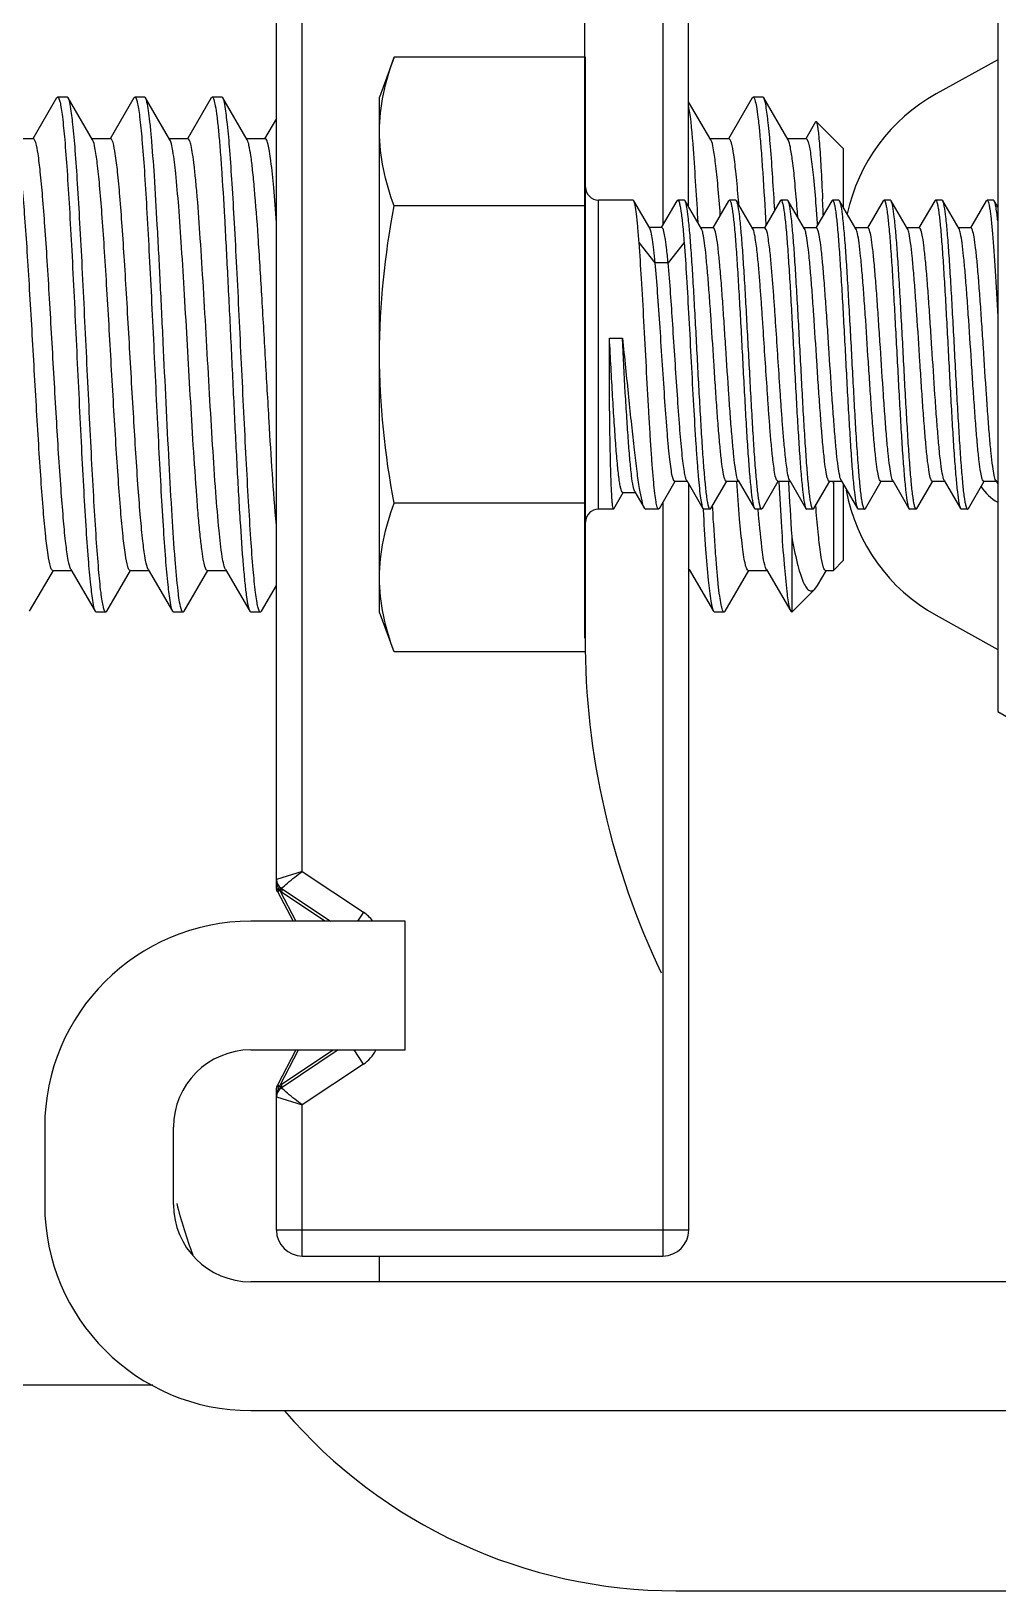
# Model space of a CAD drawing. Extents: x 27938 to 1507990, y 110129 to 923079.
# Drawn here: x 529244.2 to 529411.1, y 358362.8 to 358632.2 of the extents above; entities that cross this region are included whole.
import ezdxf

# ---------------------------------------------------------------- set-up
doc = ezdxf.new("R2010")
doc.units = 0
doc.header["$LTSCALE"] = 1000
doc.header["$MEASUREMENT"] = 0

msp = doc.modelspace()

# ---------------------------------------------------------------- linework, layer by layer
at = {"linetype": 'Continuous'}
for p, q in [((529357.69, 358601.88), (529357.69, 358727.62)), ((529339.79, 358527.39), (529339.79, 358699.7)), ((529353.25, 358683.13), (529353.25, 358598.79)), ((529286.51, 358484.24), (529286.51, 358667.05)), ((529290.96, 358487.1), (529290.96, 358665.62)), ((529411.08, 358638), (529411.08, 358514.71)), ((529306.81, 358627.73), (529304.31, 358620.85)), ((529339.9, 358627.73), (529306.81, 358627.73)), ((529339.9, 358524.99), (529339.9, 358627.73)), ((529411.08, 358627.29), (529400.43, 358621.39)), ((529248.52, 358620.69), (529244.43, 358613.64)), ((529248.52, 358620.69), (529248.7, 358620.85)), ((529250.37, 358620.85), (529248.7, 358620.85)), ((529250.37, 358620.85), (529248.7, 358620.85)), ((529248.7, 358620.85), (529248.72, 358620.84)), ((529250.55, 358620.7), (529250.37, 358620.85)), ((529254.76, 358613.46), (529250.55, 358620.7)), ((529261.87, 358620.69), (529257.78, 358613.64)), ((529261.87, 358620.69), (529262.05, 358620.85)), ((529263.72, 358620.85), (529262.05, 358620.85)), ((529263.72, 358620.85), (529262.05, 358620.85)), ((529262.05, 358620.85), (529262.07, 358620.84)), ((529263.89, 358620.7), (529263.72, 358620.85)), ((529268.1, 358613.46), (529263.89, 358620.7)), ((529275.22, 358620.69), (529271.13, 358613.64)), ((529275.22, 358620.69), (529275.39, 358620.85)), ((529277.06, 358620.85), (529275.39, 358620.85)), ((529277.06, 358620.85), (529275.39, 358620.85)), ((529275.39, 358620.85), (529275.42, 358620.84)), ((529277.24, 358620.7), (529277.06, 358620.85)), ((529281.45, 358613.46), (529277.24, 358620.7)), ((529304.31, 358531.87), (529304.31, 358620.85)), ((529361.53, 358613.46), (529357.69, 358620.04)), ((529368.64, 358620.69), (529364.55, 358613.64)), ((529368.64, 358620.69), (529368.82, 358620.85)), ((529370.49, 358620.85), (529368.82, 358620.85)), ((529370.49, 358620.85), (529368.82, 358620.85)), ((529368.82, 358620.85), (529368.84, 358620.84)), ((529370.66, 358620.7), (529370.49, 358620.85)), ((529374.87, 358613.46), (529370.66, 358620.7)), ((529286.51, 358617.16), (529284.47, 358613.64)), ((529379.6, 358616.57), (529377.9, 358613.64)), ((529379.6, 358616.57), (529379.72, 358616.62)), ((529384.39, 358611.95), (529379.72, 358616.62)), ((529244.54, 358613.64), (529241.31, 358613.64)), ((529257.89, 358613.64), (529254.65, 358613.64)), ((529271.23, 358613.64), (529268, 358613.64)), ((529284.58, 358613.64), (529281.35, 358613.64)), ((529364.65, 358613.64), (529361.42, 358613.64)), ((529378, 358613.64), (529374.77, 358613.64)), ((529384.39, 358611.95), (529384.39, 358601.88)), ((529348.09, 358603.05), (529342.12, 358603.05)), ((529348.09, 358603.05), (529342.12, 358603.05)), ((529342.12, 358549.67), (529342.12, 358603.05)), ((529348.2, 358602.95), (529348.09, 358603.05)), ((529355.65, 358602.92), (529355.8, 358603.05)), ((529356.95, 358603.05), (529355.8, 358603.05)), ((529356.95, 358603.05), (529355.8, 358603.05)), ((529357.08, 358602.94), (529356.95, 358603.05)), ((529364.6, 358602.94), (529364.73, 358603.05)), ((529365.85, 358603.05), (529364.73, 358603.05)), ((529365.85, 358603.05), (529364.73, 358603.05)), ((529365.98, 358602.94), (529365.85, 358603.05)), ((529373.5, 358602.94), (529373.63, 358603.05)), ((529374.74, 358603.05), (529373.63, 358603.05)), ((529374.74, 358603.05), (529373.63, 358603.05)), ((529374.87, 358602.94), (529374.74, 358603.05)), ((529382.4, 358602.94), (529382.53, 358603.05)), ((529383.64, 358603.05), (529382.53, 358603.05)), ((529383.64, 358603.05), (529382.53, 358603.05)), ((529383.77, 358602.94), (529383.64, 358603.05)), ((529391.4, 358603.05), (529391.43, 358603.05)), ((529392.54, 358603.05), (529391.43, 358603.05)), ((529392.54, 358603.05), (529391.43, 358603.05)), ((529392.67, 358602.94), (529392.54, 358603.05)), ((529400.19, 358602.94), (529400.32, 358603.05)), ((529401.44, 358603.05), (529400.32, 358603.05)), ((529401.44, 358603.05), (529400.32, 358603.05)), ((529401.57, 358602.94), (529401.44, 358603.05)), ((529409.09, 358602.94), (529409.22, 358603.05)), ((529410.33, 358603.05), (529409.22, 358603.05)), ((529410.33, 358603.05), (529409.22, 358603.05)), ((529410.46, 358602.94), (529410.33, 358603.05)), ((529339.9, 358602.04), (529306.81, 358602.04)), ((529350.98, 358598.18), (529348.2, 358602.95)), ((529355.65, 358602.92), (529352.97, 358598.31)), ((529359.89, 358598.11), (529357.08, 358602.94)), ((529364.6, 358602.94), (529361.88, 358598.25)), ((529368.79, 358598.11), (529365.98, 358602.94)), ((529373.5, 358602.94), (529370.78, 358598.25)), ((529377.69, 358598.11), (529374.87, 358602.94)), ((529382.4, 358602.94), (529379.67, 358598.25)), ((529386.58, 358598.11), (529383.77, 358602.94)), ((529391.3, 358602.94), (529388.57, 358598.25)), ((529391.3, 358602.94), (529391.4, 358603.05)), ((529395.48, 358598.11), (529392.67, 358602.94)), ((529400.19, 358602.94), (529397.47, 358598.25)), ((529404.38, 358598.11), (529401.57, 358602.94)), ((529409.09, 358602.94), (529406.37, 358598.25)), ((529411.08, 358601.88), (529410.46, 358602.94)), ((529353.05, 358598.31), (529350.9, 358598.31)), ((529361.96, 358598.25), (529359.81, 358598.25)), ((529370.86, 358598.25), (529368.71, 358598.25)), ((529379.75, 358598.25), (529377.61, 358598.25)), ((529388.65, 358598.25), (529386.51, 358598.25)), ((529397.55, 358598.25), (529395.4, 358598.25)), ((529406.45, 358598.25), (529404.3, 358598.25)), ((529351.91, 358592.22), (529349.13, 358595.7)), ((529356.91, 358595.7), (529354.14, 358592.22)), ((529354.14, 358592.22), (529351.91, 358592.22)), ((529344.01, 358579.19), (529346.24, 358579.19)), ((529357.35, 358554.61), (529360.15, 358549.78)), ((529366.25, 358554.61), (529369.05, 358549.78)), ((529375.15, 358554.61), (529377.95, 358549.78)), ((529384.04, 358554.61), (529386.85, 358549.78)), ((529392.94, 358554.61), (529395.74, 358549.78)), ((529401.84, 358554.61), (529404.64, 358549.78)), ((529410.74, 358554.61), (529411.08, 358554.02)), ((529344.76, 358549.7), (529346.39, 358552.52)), ((529346.32, 358552.52), (529348.47, 358552.52)), ((529348.4, 358552.64), (529349.99, 358549.91)), ((529352.63, 358549.78), (529355.36, 358554.47)), ((529355.29, 358554.47), (529357.43, 358554.47)), ((529357.69, 358554.02), (529357.69, 358425.1)), ((529361.53, 358549.78), (529364.26, 358554.47)), ((529364.18, 358554.47), (529366.33, 358554.47)), ((529370.42, 358549.78), (529373.16, 358554.47)), ((529373.08, 358554.47), (529375.23, 358554.47)), ((529373.24, 358554.53), (529373.25, 358554.4)), ((529374.92, 358554.37), (529374.91, 358554.51)), ((529379.32, 358549.78), (529382.06, 358554.47)), ((529381.98, 358554.47), (529384.12, 358554.47)), ((529382.7, 358554.1), (529382.67, 358554.45)), ((529382.68, 358554.48), (529382.7, 358554.1)), ((529382.7, 358554.1), (529382.7, 358539.08)), ((529384.39, 358554.02), (529384.39, 358540.77)), ((529388.22, 358549.78), (529390.95, 358554.47)), ((529390.88, 358554.47), (529393.02, 358554.47)), ((529397.12, 358549.78), (529399.85, 358554.47)), ((529399.77, 358554.47), (529401.92, 358554.47)), ((529406.01, 358549.78), (529408.75, 358554.47)), ((529408.67, 358554.47), (529410.82, 358554.47)), ((529339.9, 358550.67), (529306.81, 358550.67)), ((529344.72, 358549.67), (529342.12, 358549.67)), ((529344.72, 358549.67), (529342.12, 358549.67)), ((529344.76, 358549.7), (529344.72, 358549.67)), ((529349.99, 358549.91), (529350.28, 358549.67)), ((529352.5, 358549.67), (529350.28, 358549.67)), ((529352.5, 358549.67), (529350.28, 358549.67)), ((529352.63, 358549.78), (529352.5, 358549.67)), ((529353.25, 358550.84), (529353.25, 358420.65)), ((529360.15, 358549.78), (529360.28, 358549.67)), ((529360.17, 358549.76), (529360.17, 358549.65)), ((529360.17, 358549.65), (529360.18, 358549.53)), ((529361.4, 358549.67), (529360.28, 358549.67)), ((529361.4, 358549.67), (529360.28, 358549.67)), ((529361.53, 358549.78), (529361.4, 358549.67)), ((529361.84, 358549.77), (529361.81, 358550.22)), ((529369.05, 358549.78), (529369.18, 358549.67)), ((529370.3, 358549.67), (529369.18, 358549.67)), ((529370.3, 358549.67), (529369.18, 358549.67)), ((529369.69, 358549.59), (529369.69, 358549.67)), ((529370.42, 358549.78), (529370.3, 358549.67)), ((529377.95, 358549.78), (529378.08, 358549.67)), ((529379.19, 358549.67), (529378.08, 358549.67)), ((529379.19, 358549.67), (529378.08, 358549.67)), ((529379.32, 358549.78), (529379.19, 358549.67)), ((529379.69, 358549.7), (529379.65, 358550.25)), ((529386.85, 358549.78), (529386.98, 358549.67)), ((529388.09, 358549.67), (529386.98, 358549.67)), ((529388.09, 358549.67), (529386.98, 358549.67)), ((529388.22, 358549.78), (529388.09, 358549.67)), ((529395.74, 358549.78), (529395.87, 358549.67)), ((529396.99, 358549.67), (529395.87, 358549.67)), ((529396.99, 358549.67), (529395.87, 358549.67)), ((529397.12, 358549.78), (529396.99, 358549.67)), ((529404.64, 358549.78), (529404.77, 358549.67)), ((529405.89, 358549.67), (529404.77, 358549.67)), ((529405.89, 358549.67), (529404.77, 358549.67)), ((529406.01, 358549.78), (529405.89, 358549.67)), ((529375.49, 358544.94), (529375.49, 358531.87)), ((529243.87, 358532.02), (529247.98, 358539.08)), ((529247.88, 358539.08), (529251.11, 358539.08)), ((529251, 358539.26), (529250.89, 358539.51)), ((529251, 358539.26), (529255.2, 358532.02)), ((529257.22, 358532.02), (529261.33, 358539.08)), ((529261.22, 358539.08), (529264.45, 358539.08)), ((529264.35, 358539.26), (529264.23, 358539.52)), ((529264.35, 358539.26), (529268.54, 358532.02)), ((529270.57, 358532.02), (529274.67, 358539.08)), ((529274.57, 358539.08), (529277.8, 358539.08)), ((529277.7, 358539.26), (529281.89, 358532.02)), ((529357.77, 358539.26), (529357.69, 358539.42)), ((529357.69, 358539.08), (529357.88, 358539.08)), ((529357.77, 358539.26), (529361.97, 358532.02)), ((529363.99, 358532.02), (529368.1, 358539.08)), ((529367.99, 358539.08), (529371.22, 358539.08)), ((529371.12, 358539.26), (529375.31, 358532.02)), ((529379.93, 358536.47), (529381.42, 358539.03)), ((529381.34, 358539.08), (529382.7, 358539.08)), ((529381.42, 358539.03), (529381.44, 358539.08)), ((529384.39, 358540.77), (529382.7, 358539.08)), ((529283.91, 358532.02), (529286.51, 358536.5)), ((529379.46, 358535.85), (529375.49, 358531.87)), ((529379.46, 358535.84), (529379.93, 358536.47)), ((529255.2, 358532.02), (529255.37, 358531.87)), ((529257.04, 358531.87), (529255.37, 358531.87)), ((529257.04, 358531.87), (529255.37, 358531.87)), ((529257.04, 358531.87), (529257.02, 358531.87)), ((529257.22, 358532.02), (529257.04, 358531.87)), ((529268.54, 358532.02), (529268.72, 358531.87)), ((529270.39, 358531.87), (529268.72, 358531.87)), ((529270.39, 358531.87), (529268.72, 358531.87)), ((529270.57, 358532.02), (529270.39, 358531.87)), ((529281.89, 358532.02), (529282.07, 358531.87)), ((529283.74, 358531.87), (529282.07, 358531.87)), ((529283.74, 358531.87), (529282.07, 358531.87)), ((529283.74, 358531.87), (529283.71, 358531.87)), ((529283.91, 358532.02), (529283.74, 358531.87)), ((529306.81, 358524.99), (529304.31, 358531.87)), ((529361.97, 358532.02), (529362.14, 358531.87)), ((529363.81, 358531.87), (529362.14, 358531.87)), ((529363.81, 358531.87), (529362.14, 358531.87)), ((529363.81, 358531.87), (529363.79, 358531.87)), ((529363.99, 358532.02), (529363.81, 358531.87)), ((529375.31, 358532.02), (529375.49, 358531.87)), ((529400.43, 358531.33), (529411.08, 358525.42)), ((529339.9, 358524.99), (529306.81, 358524.99)), ((529411.08, 358514.71), (529517.85, 358453.07)), ((529290.96, 358487.1), (529286.51, 358485.67)), ((529290.96, 358487.1), (529301.54, 358480.05)), ((529286.67, 358483.62), (529287.02, 358483.8)), ((529286.67, 358483.62), (529289.38, 358478.49)), ((529286.8, 358483.92), (529286.88, 358483.88)), ((529286.88, 358483.88), (529286.99, 358483.83)), ((529287.09, 358484.07), (529286.99, 358483.83)), ((529287.02, 358483.8), (529286.99, 358483.83)), ((529287.12, 358484.04), (529287.02, 358483.8)), ((529287.12, 358483.69), (529287.02, 358483.8)), ((529287.21, 358483.96), (529287.12, 358483.69)), ((529287.12, 358483.69), (529289.87, 358478.49)), ((529287.31, 358484.19), (529295.86, 358478.49)), ((529287.43, 358483.81), (529287.37, 358483.5)), ((529294.89, 358478.49), (529287.37, 358483.5)), ((529301.54, 358480.05), (529300.5, 358478.49)), ((529308.76, 358478.49), (529282.07, 358478.49)), ((529308.76, 358456.24), (529308.76, 358478.49)), ((529282.07, 358456.24), (529308.76, 358456.24)), ((529289.86, 358456.24), (529286.67, 358450.19)), ((529287.13, 358450.15), (529290.33, 358456.24)), ((529297.19, 358456.24), (529287.31, 358449.65)), ((529287.37, 358450.34), (529296.29, 358456.24)), ((529301.54, 358453.79), (529299.9, 358456.24)), ((529301.54, 358453.79), (529290.96, 358446.74)), ((529286.51, 358425.1), (529286.51, 358449.57)), ((529286.64, 358448.87), (529286.9, 358449.63)), ((529286.93, 358450.06), (529286.67, 358450.19)), ((529286.75, 358449.91), (529287.04, 358450)), ((529287.04, 358450), (529286.93, 358450.06)), ((529287.01, 358450.01), (529287.07, 358450.08)), ((529287.07, 358450.08), (529287.13, 358450.15)), ((529287.22, 358449.88), (529287.13, 358450.15)), ((529286.51, 358448.17), (529290.96, 358446.74)), ((529290.96, 358420.65), (529290.96, 358446.74)), ((529246.48, 358442.9), (529246.48, 358429.55)), ((529268.72, 358429.55), (529268.72, 358442.9)), ((529357.69, 358425.1), (529286.51, 358425.1)), ((529290.96, 358420.65), (529353.25, 358420.65)), ((529304.31, 358416.2), (529304.31, 358420.65)), ((529575.68, 358416.2), (529282.07, 358416.2)), ((525909.35, 358398.41), (529265.15, 358398.41)), ((529282.07, 358393.96), (529575.68, 358393.96)), ((529355.47, 358362.82), (529729.52, 358362.82))]:
    msp.add_line(p, q, dxfattribs=at)
for centre, radius, start, end in [((529415.53, 358594.15), 31.14, 119, 167.8939), ((528632, 358558.73), 741.78, 3.29205, 3.72682), ((529342.12, 358605.28), 2.22, 180, 270), ((529355.8, 358602.96), 0.0861, 84.1854, 89.9947), ((529364.73, 358602.97), 0.076, 79.0043, 89.9604), ((529036.04, 358576.1), 331.36, 4.5387, 4.6656), ((529373.63, 358602.97), 0.0761, 78.9113, 89.9594), ((528489.4, 358562.48), 892.35, 2.44216, 2.62087), ((529382.53, 358602.97), 0.076, 78.9914, 89.9603), ((529400.32, 358602.97), 0.076, 78.9891, 89.9603), ((529409.22, 358602.97), 0.076, 78.9741, 89.9601), ((528962.95, 358569.59), 414.71, 4.2321, 4.4817), ((528929.27, 358566.76), 451.83, 4.0698, 4.4728), ((530085.37, 358592.39), 711.46, 183.06383, 183.82448), ((529415.53, 358558.56), 31.14, 190.3451, 241), ((529415.53, 358558.56), 8.9, 214.3268, 239.8898), ((529342.12, 358547.44), 2.22, 90, 180), ((529352.5, 358549.74), 0.0759, 259.6399, 269.9669), ((529361.4, 358549.74), 0.076, 259.2241, 269.9627), ((529370.3, 358549.74), 0.076, 259.0953, 269.9614), ((529379.19, 358549.74), 0.076, 259.2557, 269.963), ((529388.09, 358549.74), 0.076, 259.0989, 269.9614), ((529396.99, 358549.74), 0.076, 259.2688, 269.9632), ((529405.89, 358549.74), 0.076, 259.1048, 269.9615), ((529473.34, 358527.39), 133.54, 180, 205.649), ((529288.29, 358485.67), 1.78, 180, 236.3099), ((529287.16, 358484.65), 0.82, 235.7183, 238.8209), ((529287.25, 358484.8), 0.99, 238.8616, 242.9131), ((529289.6, 358485.4), 3.05, 200.3577, 204.6837), ((529289.32, 358485.28), 2.74, 204.7071, 208.0118), ((529289.12, 358485.17), 2.51, 208.005, 212.0404), ((529289.09, 358486.08), 3.1, 230.5794, 236.3228), ((529298.08, 358474.86), 6.23, 35.8764, 56.3099), ((529282.07, 358442.9), 35.59, 90, 180), ((529282.07, 358442.9), 13.35, 90, 180), ((529298.08, 358458.97), 6.23, 303.6901, 333.8794), ((529288.29, 358448.17), 1.78, 123.6901, 180), ((529247.89, 358461.56), 40.79, 342.9834, 343.1803), ((529161.2, 358487.73), 131.34, 343.1972, 343.3115), ((529289.1, 358447.73), 3.13, 123.5501, 129.2239), ((529282.07, 358429.55), 35.59, 180, 270), ((529282.07, 358429.55), 13.35, 180, 270), ((529355.47, 358451.79), 88.97, 194.375, 200.3315), ((529290.96, 358425.1), 4.45, 180, 270), ((529353.25, 358425.1), 4.45, 270, 0), ((529355.47, 358451.79), 88.97, 220.5827, 270)]:
    msp.add_arc(centre, radius, start, end, dxfattribs=at)
for points, knots in [([(529304.31, 358614.89), (529304.31, 358617.05), (529304.79, 358621.43), (529306.06, 358625.64), (529306.81, 358627.73)], [0, 0, 0, 0, 0.493589, 1, 1, 1, 1]), ([(529248.72, 358620.84), (529248.83, 358620.82), (529248.99, 358620.46), (529249.17, 358619.83), (529249.36, 358618.76), (529249.65, 358616.63), (529249.99, 358613.05), (529250.38, 358607.81), (529250.77, 358601.43), (529251.17, 358594.14), (529251.57, 358586.21), (529252.09, 358575.19), (529252.61, 358564.29), (529253.15, 358553.91), (529253.54, 358547.16), (529253.94, 358541.48), (529254.3, 358537.02), (529254.72, 358534.05), (529254.94, 358532.47), (529255.2, 358532.02)], [0, 0, 0, 0, 0.003611, 0.011258, 0.023209, 0.039422, 0.084107, 0.143792, 0.216356, 0.299194, 0.389317, 0.483473, 0.670291, 0.756211, 0.832929, 0.897688, 0.948175, 0.982622, 1, 1, 1, 1]), ([(529257.02, 358531.87), (529256.92, 358531.9), (529256.75, 358532.26), (529256.58, 358532.88), (529256.38, 358533.95), (529256.09, 358536.08), (529255.75, 358539.66), (529255.36, 358544.91), (529254.97, 358551.29), (529254.58, 358558.58), (529254.18, 358566.51), (529253.65, 358577.53), (529253.14, 358588.43), (529252.59, 358598.81), (529252.2, 358605.56), (529251.8, 358611.24), (529251.45, 358615.7), (529251.02, 358618.67), (529250.81, 358620.25), (529250.55, 358620.7)], [0, 0, 0, 0, 0.003604, 0.011244, 0.023189, 0.039398, 0.084082, 0.143773, 0.216344, 0.299191, 0.38933, 0.483504, 0.670341, 0.756264, 0.832985, 0.897741, 0.948217, 0.982646, 1, 1, 1, 1]), ([(529262.07, 358620.84), (529262.17, 358620.82), (529262.34, 358620.46), (529262.51, 358619.83), (529262.71, 358618.76), (529263, 358616.63), (529263.34, 358613.05), (529263.73, 358607.81), (529264.12, 358601.43), (529264.51, 358594.14), (529264.91, 358586.21), (529265.44, 358575.19), (529265.95, 358564.29), (529266.5, 358553.92), (529266.89, 358547.16), (529267.29, 358541.48), (529267.64, 358537.02), (529268.07, 358534.05), (529268.29, 358532.47), (529268.54, 358532.02)], [0, 0, 0, 0, 0.003611, 0.011257, 0.023207, 0.039418, 0.084101, 0.143787, 0.21635, 0.299185, 0.389306, 0.483463, 0.670281, 0.756199, 0.832917, 0.897679, 0.948171, 0.982621, 1, 1, 1, 1]), ([(529267.97, 358557.67), (529267.61, 358564.6), (529267.12, 358575.03), (529266.46, 358588.72), (529265.97, 358598.33), (529265.48, 358606.67), (529265.05, 358612.61), (529264.69, 358616.37), (529264.45, 358618.36), (529264.2, 358619.74), (529264.03, 358620.46), (529263.89, 358620.7)], [0, 0, 0, 0, 0.329141, 0.495694, 0.6508, 0.785583, 0.892349, 0.93326, 0.965064, 0.987355, 1, 1, 1, 1]), ([(529275.42, 358620.84), (529275.57, 358620.81), (529275.76, 358620.17), (529276, 358619.17), (529276.25, 358617.36), (529276.5, 358615), (529276.76, 358612.01), (529277.13, 358606.98), (529277.57, 358599.61), (529278.08, 358589.81), (529278.6, 358579.18), (529279.11, 358568.37), (529279.46, 358561.18), (529279.65, 358557.67)], [0, 0, 0, 0, 0.007665, 0.025364, 0.053379, 0.091388, 0.138842, 0.195022, 0.330009, 0.488072, 0.659495, 0.833705, 1, 1, 1, 1]), ([(529283.71, 358531.87), (529283.61, 358531.9), (529283.44, 358532.26), (529283.27, 358532.88), (529283.08, 358533.95), (529282.79, 358536.08), (529282.44, 358539.66), (529282.06, 358544.91), (529281.66, 358551.29), (529281.27, 358558.58), (529280.87, 358566.51), (529280.34, 358577.53), (529279.83, 358588.43), (529279.28, 358598.81), (529278.89, 358605.56), (529278.49, 358611.24), (529278.14, 358615.7), (529277.72, 358618.67), (529277.5, 358620.25), (529277.24, 358620.7)], [0, 0, 0, 0, 0.003605, 0.011247, 0.023192, 0.039401, 0.084084, 0.143773, 0.216344, 0.299192, 0.389326, 0.483496, 0.670337, 0.756261, 0.832979, 0.897736, 0.948215, 0.982646, 1, 1, 1, 1]), ([(529359.33, 358599.16), (529359.1, 358603.4), (529358.65, 358610.13), (529358.15, 358616.88), (529357.69, 358619.34)], [0, 0, 0, 0, 0.628544, 1, 1, 1, 1]), ([(529368.84, 358620.84), (529369.01, 358620.8), (529369.2, 358620.12), (529369.45, 358619.06), (529369.7, 358617.12), (529369.97, 358614.6), (529370.23, 358611.41), (529370.61, 358606.07), (529370.86, 358601.79), (529371.03, 358598.77)], [0, 0, 0, 0, 0.023099, 0.076921, 0.162181, 0.277789, 0.421938, 0.592279, 1, 1, 1, 1]), ([(529372.21, 358606.95), (529372.1, 358608.74), (529371.86, 358611.9), (529371.52, 358616.04), (529371.12, 358618.81), (529370.91, 358620.28), (529370.66, 358620.7)], [0, 0, 0, 0, 0.387565, 0.689151, 0.895137, 1, 1, 1, 1]), ([(529379.72, 358616.61), (529379.81, 358616.52), (529379.88, 358616.13), (529380.02, 358615.41), (529380.14, 358614.26), (529380.35, 358612), (529380.57, 358608.3), (529380.73, 358605.1), (529380.81, 358603.29)], [0, 0, 0, 0, 0.027491, 0.083885, 0.169406, 0.283463, 0.592757, 1, 1, 1, 1]), ([(529306.81, 358602.04), (529306.06, 358604.13), (529304.79, 358608.34), (529304.31, 358612.72), (529304.31, 358614.89)], [0, 0, 0, 0, 0.506411, 1, 1, 1, 1]), ([(529247.88, 358539.08), (529247.79, 358539.08), (529247.59, 358539.34), (529247.33, 358540.2), (529246.97, 358542.17), (529246.61, 358545.35), (529246.22, 358549.68), (529245.83, 358554.96), (529245.43, 358561.02), (529245.04, 358567.63), (529244.51, 358576.85), (529243.99, 358585.99), (529243.45, 358594.71), (529243.06, 358600.42), (529242.66, 358605.26), (529242.3, 358609.07), (529241.9, 358611.67), (529241.65, 358613.05), (529241.41, 358613.46)], [0, 0, 0, 0, 0.003516, 0.010771, 0.037949, 0.081609, 0.140308, 0.211978, 0.294061, 0.383613, 0.477416, 0.664254, 0.750571, 0.827952, 0.893624, 0.945254, 0.981055, 1, 1, 1, 1]), ([(529250.89, 358539.51), (529250.68, 358540.05), (529250.41, 358541.6), (529250.03, 358544.48), (529249.66, 358548.48), (529249.11, 358555.58), (529248.47, 358565.93), (529247.85, 358576.89), (529247.33, 358585.94), (529246.94, 358592.38), (529246.55, 358598.27), (529246.17, 358603.39), (529245.78, 358607.58), (529245.42, 358610.66), (529245.08, 358612.56), (529244.82, 358613.39), (529244.62, 358613.64), (529244.54, 358613.64)], [0, 0, 0, 0, 0.023312, 0.06278, 0.117199, 0.184734, 0.349474, 0.534403, 0.626505, 0.71409, 0.794123, 0.863837, 0.92083, 0.96317, 0.989516, 0.99656, 1, 1, 1, 1]), ([(529261.22, 358539.08), (529261.13, 358539.08), (529260.94, 358539.34), (529260.68, 358540.2), (529260.32, 358542.17), (529259.96, 358545.35), (529259.57, 358549.68), (529259.18, 358554.96), (529258.78, 358561.02), (529258.38, 358567.63), (529257.86, 358576.85), (529257.34, 358585.99), (529256.8, 358594.71), (529256.41, 358600.42), (529256.01, 358605.26), (529255.65, 358609.07), (529255.24, 358611.67), (529254.99, 358613.05), (529254.76, 358613.46)], [0, 0, 0, 0, 0.003516, 0.010771, 0.037949, 0.081609, 0.140308, 0.211978, 0.294061, 0.383613, 0.477416, 0.664254, 0.750572, 0.827952, 0.893624, 0.945254, 0.981055, 1, 1, 1, 1]), ([(529264.23, 358539.52), (529264.03, 358540.07), (529263.75, 358541.62), (529263.37, 358544.51), (529263, 358548.51), (529262.45, 358555.62), (529261.81, 358565.97), (529261.19, 358576.92), (529260.67, 358585.97), (529260.28, 358592.4), (529259.89, 358598.28), (529259.51, 358603.4), (529259.13, 358607.59), (529258.77, 358610.66), (529258.42, 358612.56), (529258.16, 358613.39), (529257.97, 358613.64), (529257.89, 358613.64)], [0, 0, 0, 0, 0.02345, 0.063033, 0.11754, 0.185131, 0.349903, 0.534772, 0.62682, 0.714344, 0.794313, 0.863966, 0.920906, 0.963205, 0.989525, 0.996562, 1, 1, 1, 1]), ([(529272.15, 358560.7), (529271.79, 358566.45), (529271.3, 358575.12), (529270.65, 358586.52), (529270.16, 358594.52), (529269.68, 358601.51), (529269.19, 358607.07), (529268.79, 358610.68), (529268.41, 358612.6), (529268.23, 358613.25), (529268.1, 358613.46)], [0, 0, 0, 0, 0.326529, 0.491938, 0.646319, 0.780991, 0.888404, 0.962618, 0.986009, 1, 1, 1, 1]), ([(529275.49, 358560.7), (529275.3, 358563.66), (529274.94, 358569.72), (529274.43, 358578.82), (529273.91, 358587.78), (529273.4, 358596.02), (529272.96, 358602.2), (529272.58, 358606.4), (529272.32, 358608.89), (529272.07, 358610.85), (529271.81, 358612.33), (529271.61, 358613.14), (529271.36, 358613.64), (529271.23, 358613.64)], [0, 0, 0, 0, 0.167056, 0.342036, 0.51408, 0.67247, 0.807366, 0.863327, 0.910435, 0.947987, 0.975456, 0.992576, 1, 1, 1, 1]), ([(529286.51, 358546.88), (529285.96, 358552.84), (529285.38, 358562.45), (529284.61, 358575.72), (529284.01, 358586.37), (529283.41, 358596.15), (529282.88, 358603.34), (529282.43, 358608), (529282.14, 358610.51), (529281.83, 358612.25), (529281.62, 358613.17), (529281.45, 358613.46)], [0, 0, 0, 0, 0.268555, 0.432232, 0.596778, 0.747731, 0.871839, 0.920321, 0.958291, 0.984973, 1, 1, 1, 1]), ([(529286.51, 358599.18), (529286.37, 358601.21), (529286.1, 358604.75), (529285.68, 358608.87), (529285.35, 358611.32), (529285.1, 358612.55), (529284.92, 358613.24), (529284.69, 358613.64), (529284.58, 358613.64)], [0, 0, 0, 0, 0.41482, 0.72823, 0.841797, 0.924784, 0.976685, 1, 1, 1, 1]), ([(529363.16, 358600.53), (529363.03, 358602.19), (529362.79, 358605.14), (529362.42, 358609.01), (529362.02, 358611.65), (529361.77, 358613.05), (529361.53, 358613.46)], [0, 0, 0, 0, 0.381754, 0.681975, 0.890091, 1, 1, 1, 1]), ([(529366.3, 358603.05), (529366.17, 358604.55), (529365.94, 358607.18), (529365.57, 358610.46), (529365.21, 358612.49), (529364.94, 358613.37), (529364.74, 358613.64), (529364.65, 358613.64)], [0, 0, 0, 0, 0.418158, 0.729515, 0.923411, 0.975112, 1, 1, 1, 1]), ([(529376.39, 358601.99), (529376.28, 358603.46), (529376.05, 358606.08), (529375.71, 358609.5), (529375.33, 358611.84), (529375.09, 358613.09), (529374.87, 358613.46)], [0, 0, 0, 0, 0.38118, 0.680309, 0.888233, 1, 1, 1, 1]), ([(529379.73, 358601.99), (529379.6, 358603.64), (529379.36, 358606.51), (529378.99, 358609.83), (529378.69, 358611.8), (529378.47, 358612.77), (529378.3, 358613.33), (529378.1, 358613.64), (529378, 358613.64)], [0, 0, 0, 0, 0.417353, 0.72929, 0.841771, 0.92395, 0.975651, 1, 1, 1, 1]), ([(529355.81, 358603.05), (529355.87, 358603.04), (529356, 358602.85), (529356.11, 358602.49), (529356.25, 358601.87), (529356.45, 358600.63), (529356.68, 358598.54), (529356.83, 358596.73), (529356.91, 358595.7)], [0, 0, 0, 0, 0.025999, 0.078741, 0.161216, 0.273457, 0.583864, 1, 1, 1, 1]), ([(529364.75, 358603.05), (529364.81, 358603.04), (529364.93, 358602.83), (529365.04, 358602.45), (529365.17, 358601.82), (529365.36, 358600.55), (529365.59, 358598.42), (529365.85, 358595.29), (529366.11, 358591.48), (529366.37, 358587.13), (529366.64, 358582.39), (529366.9, 358577.43), (529367.16, 358572.44), (529367.43, 358567.58), (529367.69, 358563.04), (529367.95, 358558.98), (529368.21, 358555.55), (529368.47, 358552.86), (529368.69, 358551.13), (529368.89, 358550.2), (529368.99, 358549.89), (529369.05, 358549.78)], [0, 0, 0, 0, 0.003711, 0.011336, 0.02321, 0.039312, 0.083698, 0.143015, 0.215173, 0.297594, 0.387327, 0.481159, 0.575721, 0.667617, 0.753551, 0.830448, 0.895556, 0.946563, 0.981704, 0.992971, 1, 1, 1, 1]), ([(529373.64, 358603.05), (529373.71, 358603.04), (529373.83, 358602.83), (529373.94, 358602.45), (529374.07, 358601.82), (529374.26, 358600.55), (529374.49, 358598.42), (529374.75, 358595.29), (529375.01, 358591.48), (529375.27, 358587.13), (529375.53, 358582.39), (529375.8, 358577.43), (529376.06, 358572.44), (529376.33, 358567.58), (529376.59, 358563.04), (529376.85, 358558.98), (529377.11, 358555.55), (529377.37, 358552.86), (529377.59, 358551.13), (529377.79, 358550.2), (529377.89, 358549.89), (529377.95, 358549.78)], [0, 0, 0, 0, 0.003714, 0.011343, 0.023221, 0.039327, 0.08372, 0.14304, 0.215198, 0.297619, 0.387351, 0.481178, 0.575732, 0.667622, 0.753555, 0.83045, 0.895556, 0.946562, 0.981703, 0.992971, 1, 1, 1, 1]), ([(529382.54, 358603.05), (529382.61, 358603.04), (529382.72, 358602.83), (529382.83, 358602.45), (529382.97, 358601.82), (529383.16, 358600.55), (529383.39, 358598.42), (529383.64, 358595.29), (529383.9, 358591.48), (529384.17, 358587.13), (529384.43, 358582.39), (529384.7, 358577.43), (529384.96, 358572.44), (529385.22, 358567.58), (529385.49, 358563.04), (529385.75, 358558.98), (529386.01, 358555.55), (529386.27, 358552.86), (529386.48, 358551.13), (529386.68, 358550.2), (529386.78, 358549.89), (529386.85, 358549.78)], [0, 0, 0, 0, 0.003711, 0.011337, 0.023212, 0.039314, 0.0837, 0.143018, 0.215176, 0.297599, 0.387332, 0.481164, 0.575726, 0.667621, 0.753554, 0.830449, 0.895556, 0.946563, 0.981704, 0.992971, 1, 1, 1, 1]), ([(529391.43, 358603.05), (529391.49, 358603.05), (529391.61, 358602.86), (529391.72, 358602.5), (529391.85, 358601.89), (529392.04, 358600.64), (529392.27, 358598.53), (529392.53, 358595.43), (529392.79, 358591.63), (529393.06, 358587.28), (529393.32, 358582.54), (529393.59, 358577.57), (529393.85, 358572.55), (529394.12, 358567.68), (529394.38, 358563.12), (529394.64, 358559.04), (529394.9, 358555.58), (529395.16, 358552.88), (529395.38, 358551.14), (529395.58, 358550.2), (529395.68, 358549.89), (529395.74, 358549.78)], [0, 0, 0, 0, 0.003386, 0.010605, 0.022094, 0.037845, 0.081651, 0.140562, 0.21249, 0.294853, 0.384679, 0.47873, 0.573605, 0.66588, 0.752224, 0.829521, 0.894986, 0.946281, 0.981617, 0.992941, 1, 1, 1, 1]), ([(529400.34, 358603.05), (529400.4, 358603.04), (529400.52, 358602.83), (529400.63, 358602.45), (529400.76, 358601.82), (529400.95, 358600.55), (529401.18, 358598.42), (529401.44, 358595.29), (529401.7, 358591.48), (529401.96, 358587.13), (529402.23, 358582.39), (529402.49, 358577.43), (529402.75, 358572.44), (529403.02, 358567.58), (529403.28, 358563.04), (529403.54, 358558.98), (529403.8, 358555.55), (529404.06, 358552.86), (529404.28, 358551.13), (529404.48, 358550.2), (529404.58, 358549.89), (529404.64, 358549.78)], [0, 0, 0, 0, 0.003711, 0.011337, 0.023212, 0.039315, 0.083701, 0.143019, 0.215177, 0.2976, 0.387333, 0.481165, 0.575727, 0.667621, 0.753554, 0.830449, 0.895556, 0.946563, 0.981704, 0.992971, 1, 1, 1, 1]), ([(529409.23, 358603.05), (529409.29, 358603.04), (529409.39, 358602.89), (529409.48, 358602.6), (529409.6, 358602.14), (529409.76, 358601.19), (529409.96, 358599.59), (529410.18, 358597.23), (529410.4, 358594.32), (529410.63, 358590.93), (529410.86, 358587.16), (529411, 358584.52), (529411.08, 358583.16)], [0, 0, 0, 0, 0.007976, 0.023399, 0.047119, 0.079188, 0.167777, 0.287121, 0.434165, 0.605074, 0.795358, 1, 1, 1, 1]), ([(529349.13, 358595.7), (529349.06, 358596.64), (529348.92, 358598.3), (529348.71, 358600.48), (529348.47, 358601.95), (529348.34, 358602.72), (529348.2, 358602.95)], [0, 0, 0, 0, 0.385426, 0.68535, 0.89169, 1, 1, 1, 1]), ([(529361.38, 358549.67), (529361.32, 358549.68), (529361.2, 358549.89), (529361.09, 358550.26), (529360.96, 358550.9), (529360.77, 358552.17), (529360.54, 358554.3), (529360.28, 358557.42), (529360.02, 358561.23), (529359.76, 358565.59), (529359.49, 358570.33), (529359.23, 358575.29), (529358.97, 358580.28), (529358.7, 358585.14), (529358.44, 358589.68), (529358.18, 358593.74), (529357.92, 358597.17), (529357.66, 358599.86), (529357.44, 358601.59), (529357.24, 358602.52), (529357.14, 358602.83), (529357.08, 358602.94)], [0, 0, 0, 0, 0.003704, 0.011323, 0.023191, 0.03929, 0.083673, 0.142993, 0.215158, 0.297591, 0.387338, 0.481186, 0.575764, 0.667671, 0.753614, 0.830513, 0.895616, 0.946611, 0.98173, 0.992985, 1, 1, 1, 1]), ([(529370.28, 358549.67), (529370.22, 358549.68), (529370.1, 358549.89), (529369.99, 358550.26), (529369.86, 358550.9), (529369.67, 358552.17), (529369.44, 358554.3), (529369.18, 358557.43), (529368.92, 358561.24), (529368.66, 358565.59), (529368.39, 358570.33), (529368.13, 358575.29), (529367.86, 358580.28), (529367.6, 358585.14), (529367.34, 358589.68), (529367.07, 358593.74), (529366.82, 358597.17), (529366.56, 358599.86), (529366.34, 358601.59), (529366.14, 358602.52), (529366.04, 358602.83), (529365.98, 358602.94)], [0, 0, 0, 0, 0.003708, 0.011332, 0.023206, 0.03931, 0.083702, 0.143027, 0.215196, 0.297632, 0.387379, 0.481219, 0.575788, 0.66769, 0.753628, 0.830521, 0.895618, 0.946611, 0.98173, 0.992985, 1, 1, 1, 1]), ([(529379.18, 358549.67), (529379.11, 358549.68), (529379, 358549.89), (529378.89, 358550.26), (529378.75, 358550.9), (529378.56, 358552.17), (529378.34, 358554.3), (529378.08, 358557.42), (529377.82, 358561.23), (529377.55, 358565.59), (529377.29, 358570.33), (529377.03, 358575.29), (529376.76, 358580.28), (529376.5, 358585.14), (529376.23, 358589.68), (529375.97, 358593.74), (529375.71, 358597.17), (529375.46, 358599.86), (529375.24, 358601.59), (529375.04, 358602.52), (529374.94, 358602.83), (529374.87, 358602.94)], [0, 0, 0, 0, 0.003703, 0.011321, 0.023188, 0.039286, 0.083667, 0.142986, 0.21515, 0.297581, 0.387329, 0.481177, 0.575755, 0.667664, 0.753609, 0.83051, 0.895615, 0.94661, 0.98173, 0.992984, 1, 1, 1, 1]), ([(529388.08, 358549.67), (529388.01, 358549.68), (529387.89, 358549.89), (529387.78, 358550.26), (529387.65, 358550.9), (529387.46, 358552.17), (529387.23, 358554.3), (529386.97, 358557.43), (529386.71, 358561.24), (529386.45, 358565.59), (529386.19, 358570.33), (529385.92, 358575.29), (529385.66, 358580.28), (529385.39, 358585.14), (529385.13, 358589.68), (529384.87, 358593.74), (529384.61, 358597.17), (529384.35, 358599.86), (529384.13, 358601.59), (529383.93, 358602.52), (529383.83, 358602.83), (529383.77, 358602.94)], [0, 0, 0, 0, 0.003708, 0.011332, 0.023206, 0.039309, 0.083701, 0.143026, 0.215196, 0.297631, 0.387378, 0.481219, 0.575788, 0.66769, 0.753628, 0.830521, 0.895618, 0.94661, 0.98173, 0.992985, 1, 1, 1, 1]), ([(529396.97, 358549.67), (529396.91, 358549.68), (529396.79, 358549.89), (529396.68, 358550.26), (529396.55, 358550.9), (529396.36, 358552.17), (529396.13, 358554.3), (529395.87, 358557.42), (529395.61, 358561.23), (529395.35, 358565.59), (529395.08, 358570.33), (529394.82, 358575.29), (529394.56, 358580.28), (529394.29, 358585.14), (529394.03, 358589.68), (529393.77, 358593.74), (529393.51, 358597.17), (529393.25, 358599.86), (529393.03, 358601.59), (529392.83, 358602.52), (529392.73, 358602.83), (529392.67, 358602.94)], [0, 0, 0, 0, 0.003703, 0.01132, 0.023187, 0.039284, 0.083664, 0.142983, 0.215146, 0.297577, 0.387325, 0.481173, 0.575752, 0.667661, 0.753607, 0.830509, 0.895614, 0.946609, 0.98173, 0.992984, 1, 1, 1, 1]), ([(529405.87, 358549.67), (529405.81, 358549.68), (529405.69, 358549.89), (529405.58, 358550.26), (529405.45, 358550.9), (529405.25, 358552.17), (529405.03, 358554.3), (529404.77, 358557.43), (529404.51, 358561.24), (529404.25, 358565.59), (529403.98, 358570.33), (529403.72, 358575.29), (529403.45, 358580.28), (529403.19, 358585.14), (529402.93, 358589.68), (529402.66, 358593.74), (529402.41, 358597.17), (529402.15, 358599.86), (529401.93, 358601.59), (529401.73, 358602.52), (529401.63, 358602.83), (529401.57, 358602.94)], [0, 0, 0, 0, 0.003708, 0.011331, 0.023205, 0.039308, 0.083699, 0.143025, 0.215195, 0.297631, 0.387378, 0.481219, 0.575789, 0.667691, 0.753629, 0.830521, 0.895618, 0.946611, 0.981731, 0.992985, 1, 1, 1, 1]), ([(529411.08, 358599.44), (529411, 358600.22), (529410.88, 358601.26), (529410.65, 358602.42), (529410.54, 358602.81), (529410.46, 358602.94)], [0, 0, 0, 0, 0.664814, 0.874197, 1, 1, 1, 1]), ([(529351.91, 358592.22), (529351.84, 358592.97), (529351.71, 358594.31), (529351.49, 358596.08), (529351.27, 358597.31), (529351.11, 358597.97), (529350.98, 358598.18)], [0, 0, 0, 0, 0.374921, 0.67078, 0.880329, 1, 1, 1, 1]), ([(529354.14, 358592.22), (529354.06, 358593.08), (529353.9, 358594.6), (529353.65, 358596.49), (529353.42, 358597.65), (529353.24, 358598.17), (529353.11, 358598.31), (529353.05, 358598.31)], [0, 0, 0, 0, 0.416821, 0.727006, 0.920674, 0.973077, 1, 1, 1, 1]), ([(529364.18, 358554.47), (529364.13, 358554.47), (529364, 358554.61), (529363.82, 358555.12), (529363.59, 358556.26), (529363.34, 358558.12), (529363.08, 358560.65), (529362.82, 358563.72), (529362.56, 358567.26), (529362.3, 358571.11), (529361.95, 358576.5), (529361.61, 358581.85), (529361.25, 358586.97), (529360.99, 358590.33), (529360.72, 358593.18), (529360.48, 358595.45), (529360.22, 358597.02), (529360.04, 358597.86), (529359.89, 358598.11)], [0, 0, 0, 0, 0.003779, 0.011114, 0.038197, 0.081557, 0.139812, 0.210943, 0.29244, 0.38141, 0.474689, 0.66085, 0.747103, 0.824649, 0.89074, 0.943055, 0.979813, 1, 1, 1, 1]), ([(529366.25, 358554.61), (529366.1, 358554.86), (529365.93, 358555.7), (529365.66, 358557.27), (529365.42, 358559.54), (529365.16, 358562.4), (529364.89, 358565.76), (529364.54, 358570.87), (529364.19, 358576.22), (529363.84, 358581.61), (529363.58, 358585.46), (529363.32, 358589), (529363.06, 358592.07), (529362.8, 358594.6), (529362.56, 358596.45), (529362.32, 358597.59), (529362.14, 358598.1), (529362.01, 358598.25), (529361.96, 358598.25)], [0, 0, 0, 0, 0.020221, 0.057009, 0.109346, 0.175452, 0.253005, 0.33926, 0.525406, 0.618671, 0.707626, 0.789106, 0.860222, 0.918463, 0.961813, 0.988889, 0.996221, 1, 1, 1, 1]), ([(529373.08, 358554.47), (529372.77, 358554.79), (529372.56, 358555.76), (529372.39, 358557.09), (529372.2, 358558.46), (529372.02, 358560.27), (529371.82, 358562.56), (529371.6, 358565.3), (529371.41, 358568.04), (529371.16, 358571.69), (529370.86, 358576.26), (529370.57, 358580.83), (529370.32, 358584.48), (529370.12, 358587.23), (529369.91, 358589.96), (529369.71, 358592.25), (529369.53, 358594.07), (529369.36, 358595.43), (529369.16, 358596.78), (529368.99, 358597.7), (529368.79, 358598.11)], [0, 0, 0, 0, 0.030768, 0.062218, 0.093344, 0.124643, 0.187198, 0.249714, 0.31225, 0.374778, 0.499837, 0.624896, 0.687425, 0.749956, 0.812483, 0.875017, 0.906295, 0.937525, 0.968815, 1, 1, 1, 1]), ([(529375.15, 358554.61), (529374.94, 358555.02), (529374.78, 358555.93), (529374.57, 358557.28), (529374.41, 358558.65), (529374.23, 358560.47), (529374.03, 358562.75), (529373.81, 358565.49), (529373.62, 358568.23), (529373.37, 358571.89), (529373.07, 358576.46), (529372.78, 358581.03), (529372.53, 358584.68), (529372.33, 358587.42), (529372.12, 358590.16), (529371.91, 358592.44), (529371.74, 358594.26), (529371.54, 358595.63), (529371.38, 358596.96), (529371.17, 358597.92), (529370.86, 358598.25)], [0, 0, 0, 0, 0.031186, 0.062475, 0.093704, 0.124983, 0.187517, 0.250043, 0.312574, 0.375103, 0.500161, 0.62522, 0.687747, 0.750283, 0.812799, 0.875353, 0.906651, 0.937778, 0.969229, 1, 1, 1, 1]), ([(529381.98, 358554.47), (529381.92, 358554.47), (529381.79, 358554.61), (529381.61, 358555.12), (529381.38, 358556.26), (529381.14, 358558.12), (529380.88, 358560.65), (529380.62, 358563.72), (529380.36, 358567.26), (529380.09, 358571.11), (529379.74, 358576.5), (529379.4, 358581.85), (529379.04, 358586.97), (529378.78, 358590.33), (529378.52, 358593.18), (529378.27, 358595.45), (529378.01, 358597.02), (529377.84, 358597.86), (529377.69, 358598.11)], [0, 0, 0, 0, 0.003779, 0.011113, 0.038196, 0.081556, 0.139811, 0.210942, 0.292439, 0.38141, 0.474689, 0.66085, 0.747103, 0.824649, 0.89074, 0.943055, 0.979813, 1, 1, 1, 1]), ([(529384.04, 358554.61), (529383.9, 358554.86), (529383.72, 358555.7), (529383.46, 358557.27), (529383.21, 358559.54), (529382.95, 358562.4), (529382.69, 358565.76), (529382.33, 358570.87), (529381.99, 358576.22), (529381.64, 358581.61), (529381.37, 358585.46), (529381.11, 358589), (529380.85, 358592.07), (529380.59, 358594.6), (529380.35, 358596.45), (529380.12, 358597.59), (529379.94, 358598.1), (529379.81, 358598.25), (529379.75, 358598.25)], [0, 0, 0, 0, 0.020221, 0.057009, 0.109346, 0.175452, 0.253005, 0.33926, 0.525406, 0.618671, 0.707625, 0.789106, 0.860221, 0.918463, 0.961812, 0.988889, 0.996221, 1, 1, 1, 1]), ([(529390.88, 358554.47), (529390.82, 358554.47), (529390.69, 358554.61), (529390.51, 358555.12), (529390.28, 358556.26), (529390.04, 358558.12), (529389.78, 358560.65), (529389.52, 358563.72), (529389.25, 358567.26), (529388.99, 358571.11), (529388.64, 358576.5), (529388.3, 358581.85), (529387.94, 358586.97), (529387.68, 358590.33), (529387.42, 358593.18), (529387.17, 358595.45), (529386.91, 358597.02), (529386.73, 358597.86), (529386.58, 358598.11)], [0, 0, 0, 0, 0.003779, 0.011113, 0.038196, 0.081555, 0.139809, 0.210939, 0.292435, 0.381405, 0.474683, 0.660843, 0.747096, 0.824643, 0.890735, 0.943051, 0.979811, 1, 1, 1, 1]), ([(529392.94, 358554.61), (529392.79, 358554.86), (529392.62, 358555.7), (529392.36, 358557.27), (529392.11, 358559.54), (529391.85, 358562.4), (529391.59, 358565.76), (529391.23, 358570.87), (529390.89, 358576.22), (529390.53, 358581.61), (529390.27, 358585.46), (529390.01, 358588.99), (529389.75, 358592.07), (529389.49, 358594.6), (529389.25, 358596.45), (529389.01, 358597.59), (529388.84, 358598.1), (529388.71, 358598.25), (529388.65, 358598.25)], [0, 0, 0, 0, 0.020221, 0.057008, 0.109345, 0.17545, 0.253003, 0.339257, 0.525401, 0.618666, 0.70762, 0.789101, 0.860217, 0.918459, 0.96181, 0.988888, 0.996221, 1, 1, 1, 1]), ([(529399.77, 358554.47), (529399.72, 358554.47), (529399.59, 358554.61), (529399.41, 358555.12), (529399.18, 358556.26), (529398.93, 358558.12), (529398.67, 358560.65), (529398.41, 358563.72), (529398.15, 358567.26), (529397.89, 358571.11), (529397.54, 358576.5), (529397.2, 358581.85), (529396.84, 358586.97), (529396.58, 358590.33), (529396.31, 358593.18), (529396.07, 358595.45), (529395.81, 358597.02), (529395.63, 358597.86), (529395.48, 358598.11)], [0, 0, 0, 0, 0.003779, 0.011114, 0.038196, 0.081556, 0.139811, 0.210942, 0.292439, 0.38141, 0.474688, 0.660849, 0.747103, 0.824649, 0.89074, 0.943055, 0.979813, 1, 1, 1, 1]), ([(529401.84, 358554.61), (529401.69, 358554.86), (529401.52, 358555.7), (529401.25, 358557.27), (529401.01, 358559.54), (529400.75, 358562.4), (529400.48, 358565.76), (529400.13, 358570.87), (529399.78, 358576.22), (529399.43, 358581.61), (529399.17, 358585.46), (529398.91, 358589), (529398.65, 358592.07), (529398.39, 358594.6), (529398.15, 358596.45), (529397.91, 358597.59), (529397.73, 358598.1), (529397.6, 358598.25), (529397.55, 358598.25)], [0, 0, 0, 0, 0.020221, 0.057009, 0.109346, 0.175452, 0.253005, 0.33926, 0.525406, 0.618671, 0.707625, 0.789106, 0.860221, 0.918463, 0.961812, 0.988889, 0.996222, 1, 1, 1, 1]), ([(529408.67, 358554.47), (529408.62, 358554.47), (529408.49, 358554.61), (529408.31, 358555.12), (529408.07, 358556.26), (529407.83, 358558.12), (529407.57, 358560.65), (529407.31, 358563.72), (529407.05, 358567.26), (529406.79, 358571.11), (529406.44, 358576.5), (529406.09, 358581.85), (529405.73, 358586.97), (529405.47, 358590.33), (529405.21, 358593.18), (529404.97, 358595.45), (529404.7, 358597.02), (529404.53, 358597.86), (529404.38, 358598.11)], [0, 0, 0, 0, 0.003779, 0.011114, 0.038197, 0.081556, 0.139811, 0.210942, 0.292439, 0.381409, 0.474688, 0.660849, 0.747103, 0.824649, 0.89074, 0.943055, 0.979813, 1, 1, 1, 1]), ([(529410.74, 358554.61), (529410.59, 358554.86), (529410.41, 358555.7), (529410.15, 358557.27), (529409.9, 358559.54), (529409.64, 358562.4), (529409.38, 358565.76), (529409.02, 358570.87), (529408.68, 358576.22), (529408.33, 358581.61), (529408.07, 358585.46), (529407.8, 358589), (529407.55, 358592.07), (529407.29, 358594.6), (529407.04, 358596.45), (529406.81, 358597.59), (529406.63, 358598.1), (529406.5, 358598.25), (529406.45, 358598.25)], [0, 0, 0, 0, 0.020221, 0.057009, 0.109346, 0.175452, 0.253005, 0.33926, 0.525406, 0.618671, 0.707625, 0.789106, 0.860221, 0.918463, 0.961812, 0.988888, 0.996222, 1, 1, 1, 1]), ([(529352.49, 358549.67), (529352.44, 358549.68), (529352.35, 358549.8), (529352.2, 358550.2), (529352.02, 358551.09), (529351.83, 358552.54), (529351.63, 358554.53), (529351.42, 358556.98), (529351.22, 358559.86), (529351.01, 358563.11), (529350.73, 358567.94), (529350.38, 358574.31), (529349.98, 358581.95), (529349.58, 358589.1), (529349.29, 358593.63), (529349.13, 358595.7)], [0, 0, 0, 0, 0.003023, 0.008655, 0.02883, 0.060884, 0.10423, 0.157961, 0.220923, 0.291749, 0.368894, 0.535298, 0.705669, 0.865188, 1, 1, 1, 1]), ([(529356.91, 358595.7), (529357.07, 358593.71), (529357.35, 358589.36), (529357.74, 358582.48), (529358.12, 358575.11), (529358.51, 358567.83), (529358.85, 358562.11), (529359.13, 358558.02), (529359.33, 358555.48), (529359.52, 358553.36), (529359.71, 358551.71), (529359.91, 358550.57), (529360.04, 358549.97), (529360.15, 358549.78)], [0, 0, 0, 0, 0.130118, 0.283774, 0.448524, 0.611007, 0.75805, 0.821983, 0.877746, 0.924216, 0.960473, 0.985838, 1, 1, 1, 1]), ([(529355.29, 358554.47), (529355.18, 358554.47), (529354.99, 358554.89), (529354.83, 358555.55), (529354.62, 358556.77), (529354.42, 358558.36), (529354.21, 358560.37), (529353.92, 358563.7), (529353.58, 358568.47), (529353.17, 358574.61), (529352.77, 358580.89), (529352.37, 358586.78), (529352.07, 358590.51), (529351.91, 358592.22)], [0, 0, 0, 0, 0.008447, 0.028211, 0.059849, 0.102845, 0.156318, 0.219121, 0.36706, 0.533759, 0.704628, 0.864703, 1, 1, 1, 1]), ([(529357.35, 358554.61), (529357.25, 358554.78), (529357.11, 358555.3), (529356.92, 358556.29), (529356.73, 358557.68), (529356.44, 358560.24), (529356.11, 358564.18), (529355.73, 358569.57), (529355.34, 358575.49), (529354.85, 358583.11), (529354.47, 358588.69), (529354.14, 358592.22)], [0, 0, 0, 0, 0.015824, 0.042527, 0.079816, 0.127025, 0.247356, 0.394063, 0.555499, 0.718817, 1, 1, 1, 1]), ([(529344.71, 358549.67), (529344.65, 358549.68), (529344.62, 358549.96), (529344.53, 358550.36), (529344.48, 358551.13), (529344.41, 358552.13), (529344.35, 358553.41), (529344.29, 358554.93), (529344.23, 358556.69), (529344.16, 358559.44), (529344.09, 358563.29), (529344.03, 358568.31), (529344, 358573.67), (529344, 358577.33), (529344.01, 358579.19)], [0, 0, 0, 0, 0.006277, 0.021923, 0.047061, 0.081471, 0.124793, 0.17657, 0.236243, 0.303168, 0.455809, 0.627887, 0.811933, 1, 1, 1, 1]), ([(529346.32, 358552.52), (529346.25, 358552.52), (529346.11, 358552.73), (529346, 358553.12), (529345.84, 358553.8), (529345.64, 358555.16), (529345.38, 358557.43), (529345.11, 358560.75), (529344.83, 358564.75), (529344.55, 358569.28), (529344.28, 358574.15), (529344.1, 358577.49), (529344.01, 358579.19)], [0, 0, 0, 0, 0.007534, 0.023454, 0.048663, 0.083048, 0.177833, 0.303692, 0.455223, 0.626216, 0.810017, 1, 1, 1, 1]), ([(529346.24, 358579.19), (529346.62, 358575.8), (529347.13, 358570.81), (529347.78, 358564.39), (529348.24, 358560.11), (529348.68, 358556.43), (529349.09, 358553.48), (529349.5, 358551.39), (529349.78, 358550.27), (529349.99, 358549.91)], [0, 0, 0, 0, 0.346094, 0.50857, 0.65594, 0.782806, 0.884568, 0.957661, 1, 1, 1, 1]), ([(529348.4, 358552.64), (529348.33, 358552.76), (529348.23, 358553.07), (529348.02, 358554), (529347.79, 358555.7), (529347.53, 358558.32), (529347.27, 358561.63), (529347.01, 358565.52), (529346.65, 358571.43), (529346.4, 358576.04), (529346.24, 358579.19)], [0, 0, 0, 0, 0.014497, 0.037247, 0.107063, 0.207049, 0.333333, 0.481179, 0.645288, 1, 1, 1, 1]), ([(529274.57, 358539.08), (529274.41, 358539.08), (529274.14, 358539.75), (529273.91, 358540.75), (529273.61, 358542.66), (529273.33, 358545.14), (529273.03, 358548.3), (529272.62, 358553.54), (529272.34, 358557.74), (529272.15, 358560.7)], [0, 0, 0, 0, 0.022065, 0.075173, 0.160602, 0.277059, 0.422357, 0.593607, 1, 1, 1, 1]), ([(529277.7, 358539.26), (529277.56, 358539.5), (529277.36, 358540.24), (529276.94, 358542.46), (529276.51, 358546.65), (529275.98, 358553.06), (529275.66, 358557.98), (529275.49, 358560.7)], [0, 0, 0, 0, 0.038609, 0.10461, 0.31585, 0.620996, 1, 1, 1, 1]), ([(529270.05, 358532.45), (529269.76, 358533.44), (529269.43, 358536.29), (529268.92, 358541.62), (529268.45, 358549.03), (529268.14, 358554.61), (529267.97, 358557.67)], [0, 0, 0, 0, 0.121434, 0.337609, 0.636283, 1, 1, 1, 1]), ([(529279.65, 358557.67), (529279.82, 358554.38), (529280.15, 358548.45), (529280.62, 358541.51), (529281.02, 358537.09), (529281.28, 358534.74), (529281.55, 358533.14), (529281.74, 358532.29), (529281.89, 358532.02)], [0, 0, 0, 0, 0.383711, 0.690971, 0.809132, 0.900843, 0.964663, 1, 1, 1, 1]), ([(529367.99, 358539.08), (529367.87, 358539.08), (529367.64, 358539.51), (529367.45, 358540.23), (529367.2, 358541.54), (529366.85, 358544.15), (529366.43, 358548.51), (529366.14, 358552.27), (529365.99, 358554.42)], [0, 0, 0, 0, 0.023075, 0.075089, 0.158336, 0.272261, 0.586084, 1, 1, 1, 1]), ([(529373.25, 358554.4), (529373.39, 358551.79), (529373.67, 358547.03), (529374.1, 358540.7), (529374.55, 358536.05), (529374.86, 358533.54), (529375.1, 358532.62)], [0, 0, 0, 0, 0.35893, 0.653729, 0.87067, 1, 1, 1, 1]), ([(529304.31, 358537.83), (529304.31, 358539.99), (529304.79, 358544.38), (529306.06, 358548.59), (529306.81, 358550.67)], [0, 0, 0, 0, 0.493589, 1, 1, 1, 1]), ([(529344.72, 358549.67), (529344.72, 358549.67), (529344.71, 358549.67), (529344.71, 358549.67), (529344.71, 358549.67)], [0, 0, 0, 0, 0.495092, 1, 1, 1, 1]), ([(529360.18, 358549.53), (529360.32, 358547.26), (529360.57, 358543.21), (529361, 358537.95), (529361.36, 358534.58), (529361.7, 358532.81), (529361.86, 358532.22), (529361.97, 358532.02)], [0, 0, 0, 0, 0.387408, 0.691019, 0.897768, 0.962114, 1, 1, 1, 1]), ([(529363.79, 358531.87), (529363.65, 358531.91), (529363.47, 358532.44), (529363.25, 358533.31), (529363.02, 358534.85), (529362.79, 358536.88), (529362.55, 358539.45), (529362.21, 358543.8), (529361.99, 358547.3), (529361.84, 358549.77)], [0, 0, 0, 0, 0.023662, 0.077002, 0.161182, 0.275478, 0.418505, 0.588461, 1, 1, 1, 1]), ([(529370.97, 358539.6), (529370.59, 358540.73), (529370.22, 358544.1), (529369.87, 358547.42), (529369.69, 358549.59)], [0, 0, 0, 0, 0.353033, 1, 1, 1, 1]), ([(529381.34, 358539.08), (529381.25, 358539.08), (529381.05, 358539.35), (529380.78, 358540.23), (529380.42, 358542.27), (529380.05, 358545.56), (529379.82, 358548.19), (529379.69, 358549.7)], [0, 0, 0, 0, 0.024857, 0.076574, 0.270492, 0.581869, 1, 1, 1, 1]), ([(529375.49, 358544.94), (529375.77, 358543.4), (529376.19, 358541.27), (529376.88, 358538.7), (529377.36, 358537.31), (529377.84, 358536.32), (529378.32, 358535.67), (529378.98, 358535.45), (529379.32, 358535.7), (529379.46, 358535.84)], [0, 0, 0, 0, 0.427992, 0.594856, 0.7284, 0.828419, 0.897175, 0.945336, 1, 1, 1, 1]), ([(529306.81, 358524.99), (529306.06, 358527.07), (529304.79, 358531.28), (529304.31, 358535.67), (529304.31, 358537.83)], [0, 0, 0, 0, 0.506411, 1, 1, 1, 1]), ([(529270.39, 358531.87), (529270.36, 358531.87), (529270.14, 358532), (529270.1, 358532.26), (529270.05, 358532.45)], [0, 0, 0, 0, 0.133974, 1, 1, 1, 1]), ([(529375.1, 358532.62), (529375.11, 358532.56), (529375.17, 358532.35), (529375.24, 358532.15), (529375.31, 358532.02)], [0, 0, 0, 0, 0.313274, 1, 1, 1, 1]), ([(529287.31, 358484.19), (529287.7, 358484.44), (529288.86, 358485.49), (529290.11, 358486.42), (529290.96, 358487.1)], [0, 0, 0, 0, 0.301655, 1, 1, 1, 1]), ([(529286.53, 358484.03), (529286.53, 358484.06), (529286.54, 358484.12), (529286.56, 358484.18), (529286.58, 358484.21)], [0, 0, 0, 0, 0.48312, 1, 1, 1, 1]), ([(529287.1, 358484.35), (529287.15, 358484.3), (529287.16, 358484.18), (529287.13, 358484.08), (529287.12, 358484.04)], [0, 0, 0, 0, 0.668538, 1, 1, 1, 1]), ([(529287.16, 358484.29), (529287.18, 358484.28), (529287.21, 358484.24), (529287.22, 358484.19), (529287.23, 358484.16)], [0, 0, 0, 0, 0.464051, 1, 1, 1, 1]), ([(529287.23, 358484.16), (529287.23, 358484.13), (529287.23, 358484.06), (529287.22, 358483.99), (529287.21, 358483.96)], [0, 0, 0, 0, 0.453877, 1, 1, 1, 1]), ([(529286.53, 358449.79), (529286.53, 358449.76), (529286.54, 358449.69), (529286.56, 358449.63), (529286.58, 358449.6)], [0, 0, 0, 0, 0.483166, 1, 1, 1, 1]), ([(529287.17, 358449.55), (529287.23, 358449.6), (529287.25, 358449.74), (529287.23, 358449.85), (529287.22, 358449.88)], [0, 0, 0, 0, 0.672918, 1, 1, 1, 1]), ([(529290.96, 358446.74), (529290.11, 358447.42), (529288.86, 358448.35), (529287.7, 358449.4), (529287.31, 358449.65)], [0, 0, 0, 0, 0.698346, 1, 1, 1, 1]), ([(529287.41, 358449.8), (529287.42, 358449.83), (529287.45, 358450.01), (529287.42, 358450.2), (529287.37, 358450.34)], [0, 0, 0, 0, 0.200998, 1, 1, 1, 1])]:
    msp.add_open_spline(points, degree=3, knots=knots, dxfattribs=at)
for points in [[(529304.31, 358576.36), (529304.31, 358584.96), (529305.27, 358593.58), (529306.81, 358602.04)], [(529306.81, 358550.67), (529305.27, 358559.14), (529304.31, 358567.76), (529304.31, 358576.36)], [(529371.12, 358539.26), (529371.06, 358539.37), (529371.01, 358539.48), (529370.97, 358539.6)], [(529286.58, 358484.96), (529286.54, 358485.19), (529286.52, 358485.43), (529286.51, 358485.67)], [(529286.74, 358484.34), (529286.67, 358484.54), (529286.61, 358484.75), (529286.58, 358484.96)], [(529286.51, 358484.24), (529286.51, 358484.13), (529286.61, 358484.03), (529286.7, 358483.97)], [(529286.67, 358483.62), (529286.6, 358483.75), (529286.53, 358483.88), (529286.53, 358484.03)], [(529287.06, 358484.39), (529287.13, 358484.31), (529287.12, 358484.18), (529287.09, 358484.07)], [(529287.41, 358484.04), (529287.43, 358483.97), (529287.43, 358483.89), (529287.43, 358483.81)], [(529286.51, 358449.57), (529286.51, 358449.71), (529286.63, 358449.85), (529286.75, 358449.91)], [(529286.67, 358450.19), (529286.6, 358450.07), (529286.53, 358449.93), (529286.53, 358449.79)], [(529286.51, 358448.17), (529286.51, 358448.41), (529286.57, 358448.65), (529286.64, 358448.87)]]:
    msp.add_open_spline(points, degree=3, dxfattribs=at)

doc.saveas('drawing.dxf')
